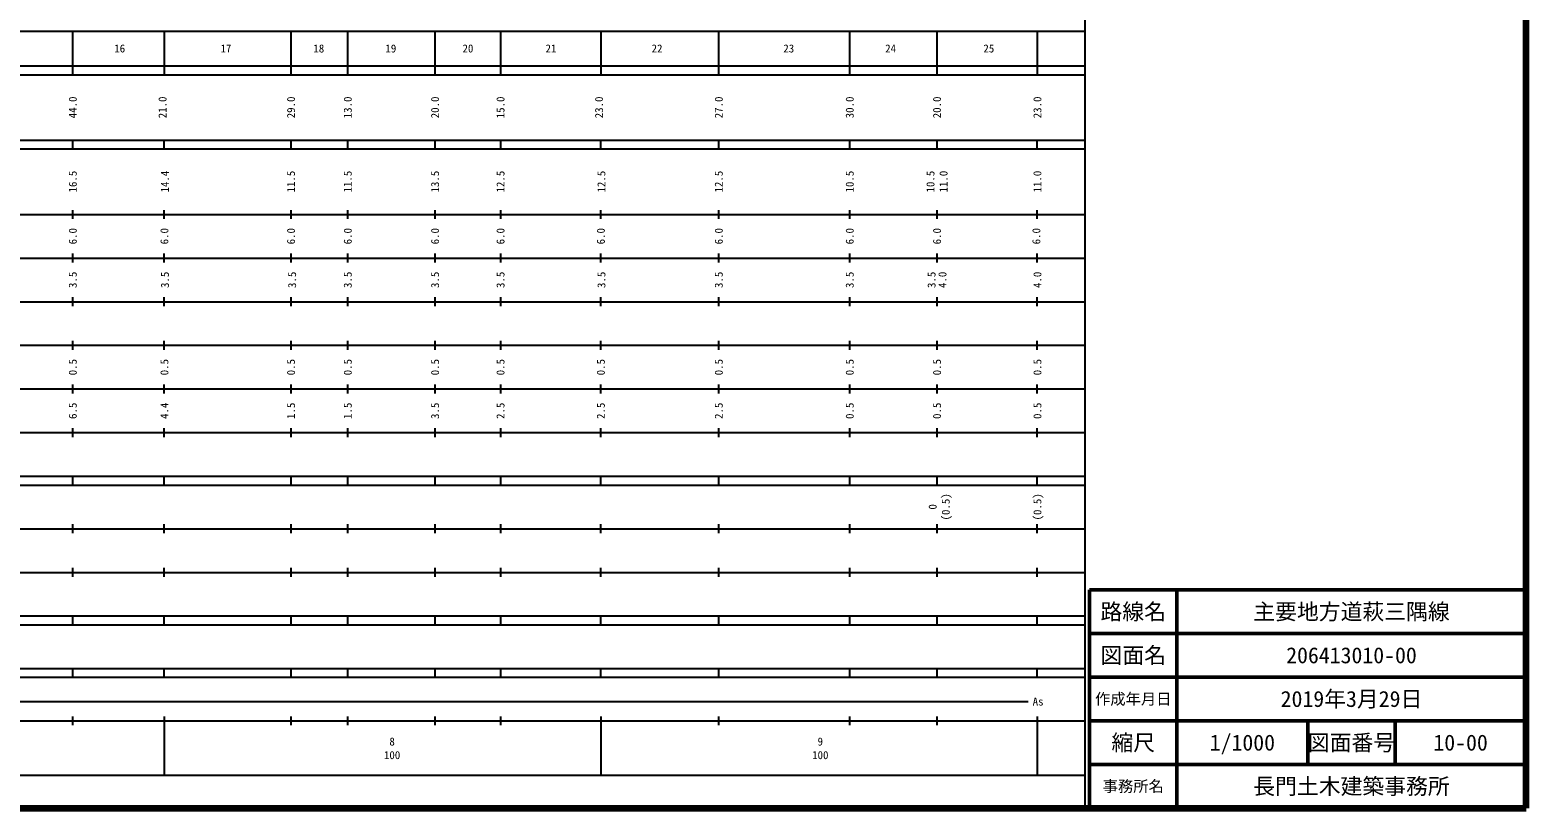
# Model space of a CAD drawing. Units: millimetres on the paper, enlarged 1000 times. Extents: x 40000 to 680000, y 20000 to 380000.
# Drawn here: x 337218 to 680000, y 20000 to 198249 of the extents above; entities that cross this region are included whole.
import ezdxf
from ezdxf.enums import TextEntityAlignment as Align

# ---------------------------------------------------------------- set-up
doc = ezdxf.new("R2010")
doc.units = ezdxf.units.MM
doc.header["$LTSCALE"] = 1000
for name, color, linetype, lineweight in [('M-TTL', 2, 'Continuous', 140), ('M-TTL-BAND', 7, 'Continuous', 25), ('M-TTL-FRAM', 2, 'Continuous', 50), ('M-TTL-LINE', 7, 'Continuous', 50), ('M-TTL-TXT', 7, 'Continuous', 13)]:
    doc.layers.add(name, color=color, linetype=linetype, lineweight=lineweight)
doc.styles.add('ＭＳ ゴシック', font='')
doc.styles.get('ＭＳ ゴシック').set_extended_font_data('MS Gothic')

msp = doc.modelspace()

# ---------------------------------------------------------------- linework, layer by layer
at = {"layer": 'M-TTL'}
for p, q in [((680000, 20000), (680000, 380000)), ((40000, 20000), (680000, 20000))]:
    msp.add_line(p, q, dxfattribs=at)
at = {"layer": 'M-TTL-BAND'}
for p, q in [((579000, 20000), (579000, 370000)), ((68000, 198000), (579000, 198000)), ((347000, 198000), (347000, 188000)), ((368000, 198000), (368000, 188000)), ((397000, 198000), (397000, 188000)), ((410000, 198000), (410000, 188000)), ((430000, 198000), (430000, 188000)), ((445000, 198000), (445000, 188000)), ((468000, 198000), (468000, 188000)), ((495000, 198000), (495000, 188000)), ((525000, 198000), (525000, 188000)), ((545000, 198000), (545000, 188000)), ((568000, 198000), (568000, 188000)), ((40000, 190000), (579000, 190000)), ((40000, 188000), (579000, 188000)), ((40000, 173000), (579000, 173000)), ((347000, 173000), (347000, 171000)), ((368000, 171000), (368000, 173000)), ((397000, 173000), (397000, 171000)), ((410000, 173000), (410000, 171000)), ((430000, 173000), (430000, 171000)), ((445000, 173000), (445000, 171000)), ((468000, 171000), (468000, 173000)), ((495000, 173000), (495000, 171000)), ((525000, 173000), (525000, 171000)), ((545000, 173000), (545000, 171000)), ((568000, 171000), (568000, 173000)), ((40000, 171000), (579000, 171000)), ((40000, 156000), (579000, 156000)), ((347000, 157000), (347000, 155000)), ((368000, 155000), (368000, 157000)), ((397000, 157000), (397000, 155000)), ((410000, 157000), (410000, 155000)), ((430000, 157000), (430000, 155000)), ((445000, 157000), (445000, 155000)), ((468000, 155000), (468000, 157000)), ((495000, 157000), (495000, 155000)), ((525000, 157000), (525000, 155000)), ((545000, 157000), (545000, 155000)), ((568000, 155000), (568000, 157000)), ((46000, 146000), (579000, 146000)), ((347000, 147000), (347000, 145000)), ((368000, 145000), (368000, 147000)), ((397000, 147000), (397000, 145000)), ((410000, 147000), (410000, 145000)), ((430000, 147000), (430000, 145000)), ((445000, 147000), (445000, 145000)), ((468000, 145000), (468000, 147000)), ((495000, 147000), (495000, 145000)), ((525000, 147000), (525000, 145000)), ((545000, 147000), (545000, 145000)), ((568000, 145000), (568000, 147000)), ((52000, 136000), (579000, 136000)), ((347000, 137000), (347000, 135000)), ((368000, 135000), (368000, 137000)), ((397000, 137000), (397000, 135000)), ((410000, 137000), (410000, 135000)), ((430000, 137000), (430000, 135000)), ((445000, 137000), (445000, 135000)), ((468000, 135000), (468000, 137000)), ((495000, 137000), (495000, 135000)), ((525000, 137000), (525000, 135000)), ((545000, 137000), (545000, 135000)), ((568000, 135000), (568000, 137000)), ((347000, 127000), (347000, 125000)), ((368000, 125000), (368000, 127000)), ((397000, 127000), (397000, 125000)), ((410000, 127000), (410000, 125000)), ((430000, 127000), (430000, 125000)), ((445000, 127000), (445000, 125000)), ((468000, 125000), (468000, 127000)), ((495000, 127000), (495000, 125000)), ((525000, 127000), (525000, 125000)), ((545000, 127000), (545000, 125000)), ((568000, 125000), (568000, 127000)), ((46000, 126000), (579000, 126000)), ((347000, 117000), (347000, 115000)), ((368000, 115000), (368000, 117000)), ((397000, 117000), (397000, 115000)), ((410000, 117000), (410000, 115000)), ((430000, 117000), (430000, 115000)), ((445000, 117000), (445000, 115000)), ((468000, 115000), (468000, 117000)), ((495000, 117000), (495000, 115000)), ((525000, 117000), (525000, 115000)), ((545000, 117000), (545000, 115000)), ((568000, 115000), (568000, 117000)), ((52000, 116000), (579000, 116000)), ((347000, 107000), (347000, 105000)), ((368000, 105000), (368000, 107000)), ((397000, 107000), (397000, 105000)), ((410000, 107000), (410000, 105000)), ((430000, 107000), (430000, 105000)), ((445000, 107000), (445000, 105000)), ((468000, 105000), (468000, 107000)), ((495000, 107000), (495000, 105000)), ((525000, 107000), (525000, 105000)), ((545000, 107000), (545000, 105000)), ((568000, 105000), (568000, 107000)), ((46000, 106000), (579000, 106000)), ((40000, 96000), (579000, 96000)), ((347000, 96000), (347000, 94000)), ((368000, 94000), (368000, 96000)), ((397000, 96000), (397000, 94000)), ((410000, 96000), (410000, 94000)), ((430000, 96000), (430000, 94000)), ((445000, 96000), (445000, 94000)), ((468000, 94000), (468000, 96000)), ((495000, 96000), (495000, 94000)), ((525000, 96000), (525000, 94000)), ((545000, 96000), (545000, 94000)), ((568000, 94000), (568000, 96000)), ((40000, 94000), (579000, 94000)), ((49000, 84000), (579000, 84000)), ((347000, 85000), (347000, 83000)), ((368000, 83000), (368000, 85000)), ((397000, 85000), (397000, 83000)), ((410000, 85000), (410000, 83000)), ((430000, 85000), (430000, 83000)), ((445000, 85000), (445000, 83000)), ((468000, 83000), (468000, 85000)), ((495000, 85000), (495000, 83000)), ((525000, 85000), (525000, 83000)), ((545000, 85000), (545000, 83000)), ((568000, 83000), (568000, 85000)), ((40000, 74000), (579000, 74000)), ((347000, 75000), (347000, 73000)), ((368000, 73000), (368000, 75000)), ((397000, 75000), (397000, 73000)), ((410000, 75000), (410000, 73000)), ((430000, 75000), (430000, 73000)), ((445000, 75000), (445000, 73000)), ((468000, 73000), (468000, 75000)), ((495000, 75000), (495000, 73000)), ((525000, 75000), (525000, 73000)), ((545000, 75000), (545000, 73000)), ((568000, 73000), (568000, 75000)), ((40000, 64000), (579000, 64000)), ((40000, 62000), (579000, 62000)), ((347000, 64000), (347000, 62000)), ((368000, 62000), (368000, 64000)), ((397000, 64000), (397000, 62000)), ((410000, 64000), (410000, 62000)), ((430000, 64000), (430000, 62000)), ((445000, 64000), (445000, 62000)), ((468000, 62000), (468000, 64000)), ((495000, 64000), (495000, 62000)), ((525000, 64000), (525000, 62000)), ((545000, 64000), (545000, 62000)), ((568000, 62000), (568000, 64000)), ((40000, 52000), (579000, 52000)), ((347000, 52000), (347000, 50000)), ((368000, 50000), (368000, 52000)), ((397000, 52000), (397000, 50000)), ((410000, 52000), (410000, 50000)), ((430000, 52000), (430000, 50000)), ((445000, 52000), (445000, 50000)), ((468000, 50000), (468000, 52000)), ((495000, 52000), (495000, 50000)), ((525000, 52000), (525000, 50000)), ((545000, 52000), (545000, 50000)), ((568000, 50000), (568000, 52000)), ((40000, 50000), (579000, 50000)), ((70805, 44406), (565903, 44406)), ((40000, 40000), (579000, 40000)), ((347000, 41000), (347000, 39000)), ((368000, 41000), (368000, 27500)), ((397000, 41000), (397000, 39000)), ((410000, 41000), (410000, 39000)), ((430000, 41000), (430000, 39000)), ((445000, 41000), (445000, 39000)), ((468000, 41000), (468000, 27500)), ((495000, 41000), (495000, 39000)), ((525000, 41000), (525000, 39000)), ((545000, 41000), (545000, 39000)), ((568000, 41000), (568000, 27500)), ((68000, 27500), (579000, 27500))]:
    msp.add_line(p, q, dxfattribs=at)
at = {"layer": 'M-TTL-FRAM'}
for p, q in [((680000, 70000), (580000, 70000)), ((580000, 70000), (580000, 20000))]:
    msp.add_line(p, q, dxfattribs=at)
at = {"layer": 'M-TTL-LINE'}
for p, q in [((600000, 70000), (600000, 20000)), ((680000, 60000), (580000, 60000)), ((680000, 50000), (580000, 50000)), ((680000, 40000), (580000, 40000)), ((630000, 40000), (630000, 30000)), ((650000, 40000), (650000, 30000)), ((680000, 30000), (580000, 30000))]:
    msp.add_line(p, q, dxfattribs=at)

# ---------------------------------------------------------------- texts
at = {"layer": 'M-TTL-BAND', "style": 'ＭＳ ゴシック'}
for s, p in [('16', (357791, 194000)), ('17', (382120, 194000)), ('18', (403404, 194000)), ('19', (419904, 194000)), ('20', (437572, 194000)), ('21', (456599, 194000)), ('22', (480897, 194000)), ('23', (511074, 194000)), ('24', (534408, 194000)), ('25', (556909, 194000)), ('As', (568201, 44406)), ('8', (420197, 35238)), ('9', (518298, 35238)), ('100', (420197, 32131)), ('100', (518298, 32131))]:
    msp.add_text(s, height=1833, dxfattribs=at).set_placement(p, align=Align.MIDDLE_CENTER)
for s, p in [('44.0', (347027, 180500)), ('21.0', (367599, 180500)), ('29.0', (397028, 180500)), ('13.0', (410029, 180500)), ('20.0', (430030, 180500)), ('15.0', (445030, 180500)), ('23.0', (467599, 180500)), ('27.0', (495032, 180500)), ('30.0', (525033, 180500)), ('20.0', (545034, 180500)), ('23.0', (568035, 180500)), ('16.5', (347027, 163500)), ('14.4', (368142, 163500)), ('11.5', (397028, 163500)), ('11.5', (410029, 163500)), ('13.5', (430030, 163500)), ('12.5', (445030, 163500)), ('12.5', (468142, 163500)), ('12.5', (495032, 163500)), ('10.5', (525033, 163500)), ('10.5', (543534, 163500)), ('11.0', (546534, 163500)), ('11.0', (568035, 163500)), ('6.0', (347027, 151000)), ('6.0', (368016, 151000)), ('6.0', (397028, 151000)), ('6.0', (410029, 151000)), ('6.0', (430030, 151000)), ('6.0', (445030, 151000)), ('6.0', (468016, 151000)), ('6.0', (495032, 151000)), ('6.0', (525033, 151000)), ('6.0', (545034, 151000)), ('6.0', (567785, 151000)), ('3.5', (347027, 141000)), ('3.5', (368149, 141000)), ('3.5', (397278, 141000)), ('3.5', (410029, 141000)), ('3.5', (430030, 141000)), ('3.5', (445030, 141000)), ('3.5', (468149, 141000)), ('3.5', (495032, 141000)), ('3.5', (525033, 141000)), ('3.5', (543784, 141000)), ('4.0', (546284, 141000)), ('4.0', (568035, 141000)), ('0.5', (347027, 121000)), ('0.5', (368016, 121000)), ('0.5', (397028, 121000)), ('0.5', (410029, 121000)), ('0.5', (430030, 121000)), ('0.5', (445030, 121000)), ('0.5', (468016, 121000)), ('0.5', (495032, 121000)), ('0.5', (525033, 121000)), ('0.5', (545034, 121000)), ('0.5', (568035, 121000)), ('6.5', (347027, 111000)), ('4.4', (368016, 111000)), ('1.5', (397028, 111000)), ('1.5', (410029, 111000)), ('3.5', (430030, 111000)), ('2.5', (445030, 111000)), ('2.5', (468016, 111000)), ('2.5', (495032, 111000)), ('0.5', (525033, 111000)), ('0.5', (545034, 111000)), ('0.5', (568035, 111000)), ('0', (544034, 89000)), ('(0.5)', (547034, 89000)), ('(0.5)', (568035, 89000))]:
    msp.add_text(s, height=1833, rotation=90, dxfattribs=at).set_placement(p, align=Align.MIDDLE_CENTER)
at = {"layer": 'M-TTL-TXT', "style": 'ＭＳ ゴシック'}
for s, height, p in [('路線名', 3666, (590000, 65000)), ('主要地方道萩三隅線', 3666, (640000, 65000)), ('図面名', 3666, (590000, 55000)), ('206413010-00', 3666, (640000, 55000)), ('作成年月日', 2566, (590000, 45000)), ('2019年3月29日', 3666, (640000, 45000)), ('縮尺', 3666, (590000, 35000)), ('1/1000', 3666, (615000, 35000)), ('図面番号', 3666, (640000, 35000)), ('10-00', 3666, (665000, 35000)), ('事務所名', 2566, (590000, 25000)), ('長門土木建築事務所', 3666, (640000, 25000))]:
    msp.add_text(s, height=height, dxfattribs=at).set_placement(p, align=Align.MIDDLE_CENTER)

doc.saveas('drawing.dxf')
